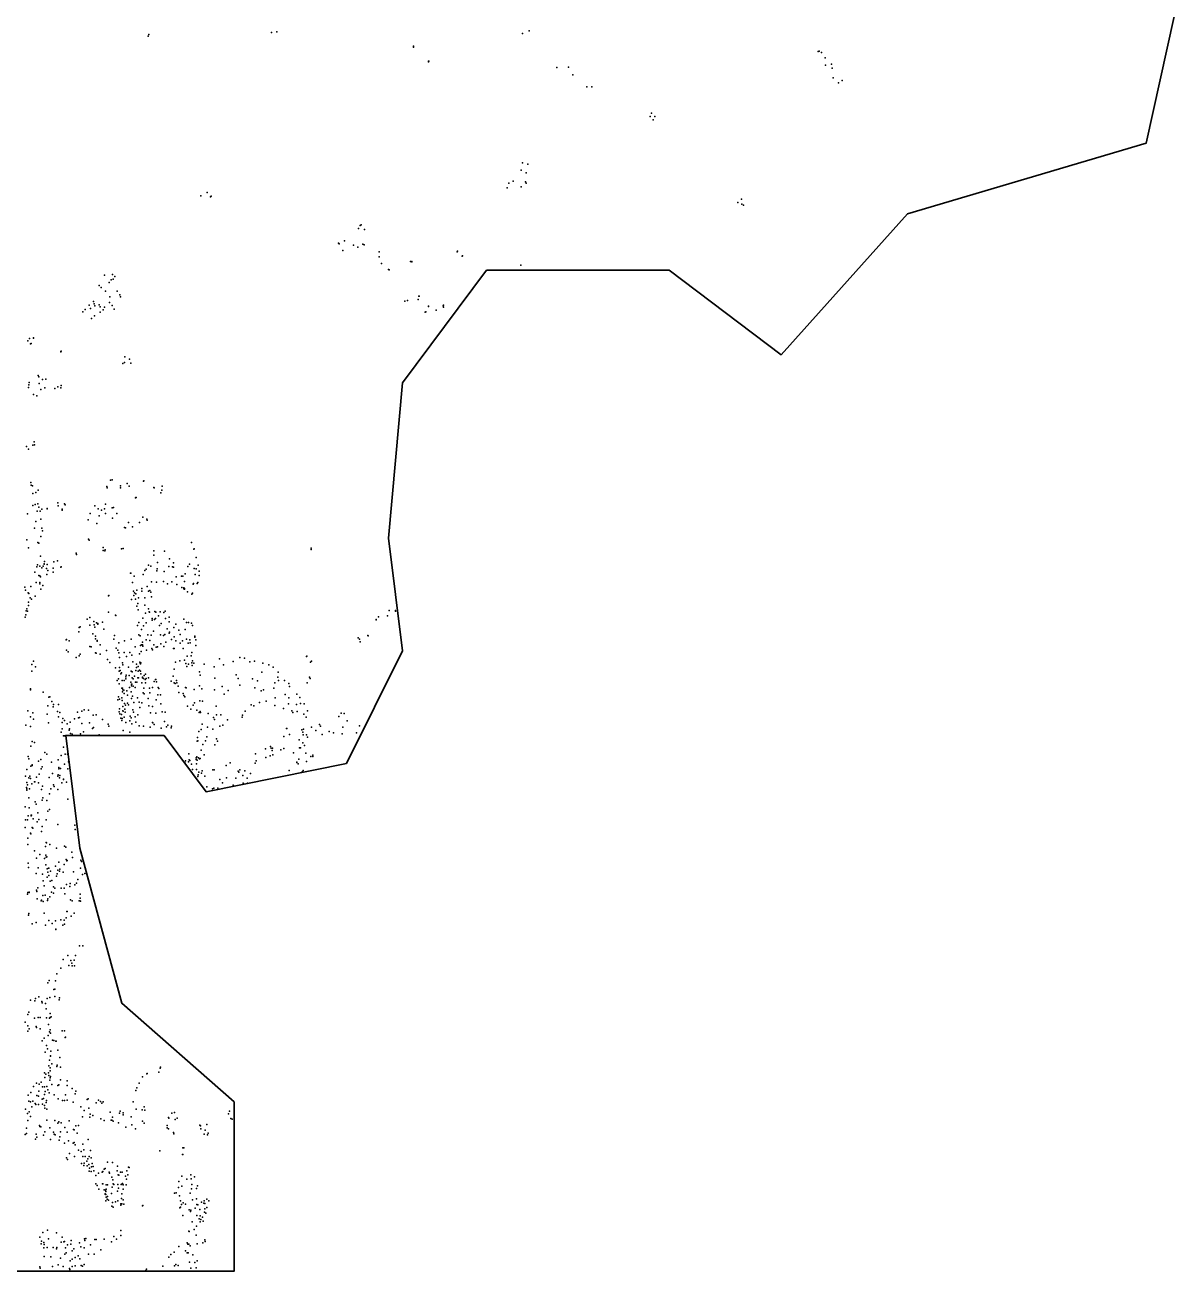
# Model space of a CAD drawing. Header units: millimetres. Extents: x -60275265 to 22802890, y -38578442 to 24337084.
# Drawn here: x 12416122 to 22802890, y -15644525 to -4381804 of the extents above; entities that cross this region are included whole.
import ezdxf

# ---------------------------------------------------------------- set-up
doc = ezdxf.new("R2010")
doc.units = ezdxf.units.MM
doc.header["$MEASUREMENT"] = 0
doc.layers.add('Outline', color=7, linetype='Continuous', true_color=0x000000)
doc.layers.add('particles', color=7, linetype='Continuous', true_color=0x000000)

msp = doc.modelspace()

# ---------------------------------------------------------------- linework, layer by layer
at = {"layer": 'Outline', "color": 3, "lineweight": 35, "true_color": 0x00ff00}
msp.add_lwpolyline([(22802890, -4304960), (22549469, -5451582), (20393676, -6088610), (19252505, -7362737), (18237991, -6598475), (16589645, -6598475), (15828837, -7617580), (15702178, -9019048), (15828837, -10038389), (15321604, -11057718), (14053727, -11312563), (13673211, -10803156), (12785450, -10803156), (12912625, -11822204), (13292918, -13223729), (14307431, -14115719), (14307431, -15644525), (13039331, -15644525), (11771230, -15644525)], dxfattribs=at)
at = {"layer": 'particles', "color": 93, "true_color": 0x67d435}
for p in [(13528622, -4482304), (13528622, -4483304), (13536622, -4468304), (14644622, -4449304), (14693622, -4444304), (16914622, -4459304), (16914622, -4459304), (16974622, -4434304), (16974622, -4434304), (15927622, -4573304), (15928622, -4573304), (15928622, -4582304), (16062622, -4716304), (16064622, -4709304), (16065622, -4710304), (19586622, -4623304), (19593622, -4618304), (19616622, -4631304), (19649622, -4679304), (17223622, -4767304), (17328622, -4764304), (17368622, -4832304), (19653622, -4745304), (19706622, -4735304), (19711622, -4772304), (17495622, -4942304), (17541622, -4942304), (19721622, -4860304), (19770622, -4906304), (19802622, -4885304), (18080622, -5180304), (18068622, -5209304), (18094622, -5239304), (18108622, -5209304), (16914622, -5627304), (16900622, -5695304), (16946622, -5717304), (16961622, -5640304), (16774622, -5853304), (16790622, -5811304), (16829622, -5794304), (16900622, -5846304), (16941622, -5801304), (16945622, -5813304), (14005622, -5925304), (14062622, -5895304), (14092622, -5936304), (14100622, -5928304), (18893622, -5956304), (18859622, -5985304), (18895622, -6001304), (18910622, -6010304), (15455622, -6188304), (15432622, -6221304), (15447622, -6195304), (15485622, -6230304), (15249622, -6354304), (15257622, -6359304), (15303622, -6333304), (15386622, -6371304), (15426622, -6391304), (15469622, -6362304), (15482622, -6370304), (15289622, -6421304), (15616622, -6433304), (15618622, -6476304), (15901622, -6519304), (15912622, -6521304), (15912622, -6522304), (16321622, -6432304), (16325622, -6426304), (16369622, -6471304), (16372622, -6467304), (13134622, -6643304), (13206622, -6636304), (15638622, -6539304), (15702622, -6591304), (15709622, -6596304), (16897622, -6552304), (13088622, -6737304), (13104622, -6754304), (13177622, -6709304), (13196622, -6685304), (13196622, -6686304), (13213622, -6680304), (13227622, -6656304), (13143622, -6789304), (13183622, -6840304), (13249622, -6788304), (13272622, -6820304), (13278622, -6838304), (15971622, -6862304), (15977622, -6834304), (15979622, -6834304), (12939622, -6976304), (12959622, -6953304), (12996622, -6915304), (13009622, -6944304), (13034622, -6880304), (13040622, -6901304), (13046622, -6919304), (13086622, -6910304), (13095622, -6928304), (13097622, -6979304), (13123622, -6958304), (13136622, -6933304), (13179622, -6891304), (13204622, -6916304), (13223622, -6949304), (15849622, -6878304), (15849622, -6879304), (15873622, -6871304), (16034622, -6977304), (16040622, -6974304), (16063622, -6923304), (16063622, -6926304), (16133622, -6961304), (16197622, -6920304), (16198622, -6914304), (16199622, -6933304), (13017622, -7034304), (13044622, -7011304), (12443622, -7238304), (12456622, -7216304), (12465622, -7264304), (12471622, -7261304), (12492622, -7212304), (12494622, -7211304), (12739622, -7336304), (12740622, -7333304), (12744622, -7331304), (13319622, -7380304), (13362622, -7402304), (13299622, -7441304), (13317622, -7434304), (13372622, -7439304), (12448622, -7658304), (12452622, -7634304), (12453622, -7614304), (12534622, -7551304), (12542622, -7562304), (12543622, -7623304), (12573622, -7587304), (12606622, -7583304), (12714622, -7651304), (12714622, -7651304), (12744622, -7641304), (12493622, -7723304), (12523622, -7735304), (12559622, -7677304), (12596622, -7661304), (12685622, -7667304), (12739622, -7661304), (12430622, -8191304), (12449622, -8216304), (12486622, -8179304), (12498622, -8151304), (12502622, -8178304), (12468622, -8517304), (12472622, -8542304), (12484622, -8546304), (13155622, -8552304), (13188622, -8497304), (13205622, -8494304), (13279622, -8546304), (13339622, -8526304), (13357622, -8550304), (13488622, -8505304), (13489622, -8503304), (13489622, -8503304), (13656622, -8550304), (12486622, -8616304), (12514622, -8607304), (12534622, -8585304), (13160622, -8564304), (13280622, -8565304), (13414622, -8656304), (13417622, -8652304), (13420622, -8652304), (13581622, -8563304), (13585622, -8564304), (13644622, -8610304), (13653622, -8586304), (12486622, -8726304), (12509622, -8716304), (12527622, -8775304), (12533622, -8709304), (12540622, -8740304), (12552622, -8775304), (12567622, -8758304), (12618622, -8753304), (12618622, -8756304), (12712622, -8701304), (12715622, -8728304), (12751622, -8757304), (12751622, -8768304), (12753622, -8759304), (12773622, -8711304), (12779622, -8719304), (13047622, -8729304), (13078622, -8756304), (13109622, -8768304), (13136622, -8755304), (13144622, -8714304), (13205622, -8747304), (13215622, -8743304), (12439622, -8799304), (12513622, -8870304), (12560622, -8847304), (12987622, -8854304), (13004622, -8797304), (13066622, -8887304), (13088622, -8819304), (13143622, -8797304), (13207622, -8839304), (13245622, -8797304), (13353622, -8878304), (13450622, -8880304), (13481622, -8829304), (13518622, -8847304), (13521622, -8856304), (12502622, -8930304), (12560622, -9006304), (12567622, -8929304), (12575622, -8955304), (13317622, -8923304), (13326622, -8927304), (13388622, -8917304), (12434622, -9035304), (12449622, -9107304), (12532622, -9060304), (12542622, -9065304), (12991622, -9030304), (12995622, -9037304), (12995622, -9037304), (13124622, -9106304), (13288622, -9118304), (13304622, -9115304), (13304622, -9115304), (13920622, -9060304), (13921622, -9059304), (13943622, -9120304), (13945622, -9118304), (15002622, -9110304), (15003622, -9110304), (15004622, -9122304), (12555622, -9184304), (12592622, -9230304), (12677622, -9234304), (12709622, -9225304), (12880622, -9157304), (12881622, -9168304), (12881622, -9168304), (13123622, -9131304), (13139622, -9134304), (13140622, -9125304), (13580622, -9173304), (13581622, -9134304), (13678622, -9137304), (13723622, -9206304), (13963622, -9195304), (12506622, -9326304), (12524622, -9279304), (12530622, -9262304), (12551622, -9272304), (12567622, -9289304), (12580622, -9273304), (12589622, -9251304), (12589622, -9255304), (12612622, -9295304), (12618622, -9259304), (12623622, -9311304), (12670622, -9326304), (12672622, -9291304), (12740622, -9282304), (12744622, -9278304), (13371622, -9338304), (13372622, -9338304), (13498622, -9311304), (13511622, -9301304), (13532622, -9263304), (13553622, -9273304), (13607622, -9316304), (13610622, -9297304), (13615622, -9239304), (13674622, -9322304), (13716622, -9275304), (13748622, -9280304), (13757622, -9282304), (13758622, -9244304), (13864622, -9344304), (13889622, -9275304), (13903622, -9256304), (13946622, -9294304), (13964622, -9297304), (13982622, -9263304), (13991622, -9319304), (12468622, -9456304), (12517622, -9420304), (12540622, -9357304), (12549622, -9433304), (12550622, -9361304), (12550622, -9422304), (12555622, -9371304), (12576622, -9448304), (12614622, -9350304), (13388622, -9420304), (13403622, -9364304), (13485622, -9350304), (13520622, -9456304), (13559622, -9416304), (13605622, -9417304), (13669622, -9411304), (13703622, -9432304), (13742622, -9415304), (13782622, -9371304), (13790622, -9439304), (13832622, -9363304), (13844622, -9363304), (13857622, -9412304), (13935622, -9436304), (13939622, -9429304), (13953622, -9349304), (13972622, -9429304), (13977622, -9421304), (13990622, -9357304), (12416622, -9462304), (12421622, -9491304), (12446622, -9513304), (12450622, -9520304), (12463622, -9560304), (12474622, -9572304), (12507622, -9543304), (12560622, -9482304), (13172622, -9540304), (13174622, -9537304), (13397622, -9499304), (13400622, -9538304), (13407622, -9515304), (13416622, -9573304), (13418622, -9523304), (13428622, -9491304), (13443622, -9559304), (13471622, -9474304), (13472622, -9500304), (13499622, -9560304), (13532622, -9500304), (13546622, -9493304), (13554622, -9507304), (13560622, -9551304), (13833622, -9465304), (13851622, -9468304), (13852622, -9478304), (13858622, -9481304), (13859622, -9475304), (13886622, -9506304), (13924622, -9525304), (13930622, -9517304), (12427622, -9678304), (12433622, -9659304), (12438622, -9679304), (12447622, -9628304), (12448622, -9598304), (13379622, -9576304), (13426622, -9634304), (13436622, -9610304), (13439622, -9667304), (13500622, -9625304), (13531622, -9659304), (13539622, -9685304), (13591622, -9684304), (13684622, -9679304), (15707622, -9675304), (15765622, -9674304), (15765622, -9681304), (12418622, -9735304), (12423622, -9712304), (12978622, -9752304), (13002622, -9736304), (13037622, -9772304), (13062622, -9785304), (13074622, -9792304), (13074622, -9796304), (13117622, -9780304), (13172622, -9689304), (13234622, -9715304), (13234622, -9715304), (13236622, -9719304), (13444622, -9781304), (13482622, -9743304), (13506622, -9699304), (13511622, -9786304), (13542622, -9690304), (13566622, -9760304), (13567622, -9745304), (13586622, -9755304), (13597622, -9746304), (13597622, -9746304), (13600622, -9689304), (13623622, -9722304), (13637622, -9686304), (13648622, -9792304), (13672622, -9691304), (13687622, -9745304), (13719622, -9735304), (13719622, -9775304), (13779622, -9798304), (13853622, -9753304), (13876622, -9782304), (13894622, -9783304), (13920622, -9787304), (15589622, -9756304), (15590622, -9758304), (15610622, -9732304), (15692622, -9721304), (12902622, -9866304), (12905622, -9828304), (12915622, -9822304), (13001622, -9805304), (13028622, -9886304), (13042622, -9802304), (13047622, -9825304), (13054622, -9906304), (13129622, -9844304), (13224622, -9899304), (13434622, -9810304), (13445622, -9893304), (13458622, -9902304), (13469622, -9845304), (13488622, -9812304), (13525622, -9893304), (13557622, -9897304), (13577622, -9862304), (13633622, -9809304), (13642622, -9893304), (13667622, -9901304), (13681622, -9892304), (13701622, -9841304), (13719622, -9878304), (13722622, -9870304), (13762622, -9828304), (13806622, -9851304), (13820622, -9890304), (13863622, -9845304), (13930622, -9809304), (13950622, -9907304), (15515622, -9901304), (15517622, -9902304), (12787622, -9939304), (12791622, -9935304), (12816622, -9948304), (13003622, -10000304), (13013622, -10002304), (13054622, -9929304), (13067622, -9944304), (13067622, -9952304), (13097622, -9985304), (13218622, -9934304), (13218622, -9934304), (13240622, -10015304), (13263622, -9967304), (13317622, -9947304), (13377622, -9934304), (13412622, -10002304), (13461622, -9991304), (13468622, -9985304), (13477622, -9961304), (13478622, -9985304), (13480622, -9995304), (13512622, -9938304), (13544622, -9946304), (13563622, -10016304), (13580622, -9984304), (13602622, -10006304), (13615622, -10001304), (13645622, -9975304), (13671622, -9998304), (13689622, -9959304), (13739622, -9937304), (13757622, -10018304), (13763622, -9913304), (13764622, -10017304), (13779622, -9947304), (13820622, -9970304), (13839622, -9948304), (13847622, -10016304), (13877622, -9932304), (13892622, -9970304), (13906622, -9938304), (13910622, -9966304), (13951622, -9916304), (13960622, -9989304), (13961622, -9938304), (15428622, -9920304), (15441622, -9933304), (15446622, -9956304), (12492622, -10132304), (12792622, -10032304), (12805622, -10047304), (12878622, -10100304), (12907622, -10085304), (12915622, -10068304), (13053622, -10057304), (13060622, -10060304), (13095622, -10068304), (13096622, -10068304), (13152622, -10035304), (13162622, -10118304), (13255622, -10033304), (13263622, -10058304), (13269622, -10098304), (13312622, -10054304), (13333622, -10090304), (13363622, -10054304), (13383622, -10078304), (13450622, -10066304), (13466622, -10045304), (13513622, -10032304), (13570622, -10028304), (13817622, -10128304), (13858622, -10124304), (13882622, -10088304), (13919622, -10084304), (13923622, -10053304), (13929622, -10128304), (14173622, -10111304), (14299622, -10134304), (14357622, -10100304), (14401622, -10104304), (14491622, -10131304), (14960622, -10091304), (14965622, -10087304), (15007622, -10132304), (12477622, -10222304), (12478622, -10161304), (12511622, -10184304), (13184622, -10144304), (13233622, -10191304), (13266622, -10221304), (13271622, -10190304), (13277622, -10216304), (13283622, -10245304), (13288622, -10236304), (13296622, -10148304), (13300622, -10165304), (13353622, -10185304), (13376622, -10221304), (13386622, -10227304), (13390622, -10138304), (13418622, -10215304), (13423622, -10190304), (13425622, -10158304), (13438622, -10223304), (13440622, -10180304), (13450622, -10212304), (13454622, -10142304), (13457622, -10149304), (13459622, -10156304), (13461622, -10221304), (13463622, -10147304), (13464622, -10246304), (13765622, -10204304), (13778622, -10140304), (13871622, -10153304), (13880622, -10179304), (13895622, -10158304), (13925622, -10146304), (13927622, -10172304), (13941622, -10149304), (13993622, -10228304), (14035622, -10160304), (14126622, -10184304), (14210622, -10166304), (14448622, -10137304), (14557622, -10230304), (14565622, -10151304), (14619622, -10164304), (14660622, -10185304), (14703622, -10231304), (14997622, -10141304), (13248622, -10307304), (13260622, -10291304), (13266622, -10336304), (13293622, -10306304), (13312622, -10306304), (13327622, -10291304), (13328622, -10272304), (13331622, -10257304), (13357622, -10260304), (13374622, -10321304), (13378622, -10355304), (13379622, -10339304), (13382622, -10340304), (13384622, -10284304), (13393622, -10292304), (13394622, -10357304), (13407622, -10266304), (13416622, -10321304), (13426622, -10321304), (13436622, -10284304), (13441622, -10284304), (13471622, -10329304), (13478622, -10277304), (13479622, -10284304), (13486622, -10288304), (13493622, -10260304), (13502622, -10298304), (13504622, -10250304), (13505622, -10328304), (13510622, -10289304), (13533622, -10284304), (13585622, -10316304), (13597622, -10299304), (13598622, -10297304), (13604622, -10319304), (13737622, -10312304), (13756622, -10267304), (13765622, -10327304), (13773622, -10335304), (13773622, -10335304), (13786622, -10308304), (13790622, -10327304), (13800622, -10358304), (13992622, -10356304), (13999622, -10259304), (14131622, -10285304), (14326622, -10254304), (14342622, -10290304), (14359622, -10350304), (14473622, -10293304), (14518622, -10309304), (14675622, -10328304), (14700622, -10275304), (14707622, -10308304), (14762622, -10306304), (14801622, -10334304), (14808622, -10360304), (14967622, -10327304), (14987622, -10276304), (14993622, -10288304), (12466622, -10383304), (12466622, -10392304), (12579622, -10412304), (12632622, -10458304), (12640622, -10455304), (13262622, -10455304), (13290622, -10464304), (13291622, -10376304), (13295622, -10375304), (13296622, -10408304), (13298622, -10375304), (13299622, -10392304), (13310622, -10395304), (13314622, -10423304), (13336622, -10399304), (13343622, -10438304), (13361622, -10371304), (13377622, -10408304), (13379622, -10470304), (13389622, -10448304), (13412622, -10370304), (13433622, -10462304), (13483622, -10417304), (13489622, -10377304), (13493622, -10428304), (13529622, -10468304), (13541622, -10377304), (13546622, -10417304), (13570622, -10369304), (13616622, -10436304), (13621622, -10370304), (13625622, -10379304), (13641622, -10436304), (13806622, -10415304), (13845622, -10425304), (13851622, -10442304), (13862622, -10454304), (13866622, -10371304), (13874622, -10373304), (13944622, -10387304), (14016622, -10382304), (14130622, -10391304), (14199622, -10362304), (14216622, -10430304), (14254622, -10398304), (14495622, -10372304), (14550622, -10400304), (14571622, -10392304), (14664622, -10376304), (14677622, -10462304), (14768622, -10434304), (14801622, -10463304), (14873622, -10431304), (14900622, -10461304), (12441622, -10580304), (12622622, -10536304), (12659622, -10496304), (12671622, -10544304), (12675622, -10523304), (12718622, -10525304), (12931622, -10583304), (12950622, -10572304), (12989622, -10575304), (13256622, -10481304), (13269622, -10476304), (13269622, -10562304), (13293622, -10487304), (13300622, -10542304), (13301622, -10580304), (13305622, -10583304), (13316622, -10515304), (13319622, -10566304), (13325622, -10530304), (13344622, -10511304), (13351622, -10527304), (13392622, -10572304), (13400622, -10505304), (13447622, -10503304), (13454622, -10551304), (13473622, -10509304), (13534622, -10537304), (13568622, -10543304), (13601622, -10480304), (13644622, -10518304), (13886622, -10540304), (13914622, -10565304), (13936622, -10530304), (13948622, -10507304), (13970622, -10575304), (13995622, -10490304), (14000622, -10586304), (14022622, -10492304), (14145622, -10540304), (14405622, -10585304), (14459622, -10526304), (14484622, -10537304), (14536622, -10506304), (14597622, -10494304), (14673622, -10532304), (14754622, -10559304), (14797622, -10517304), (14828622, -10582304), (14871622, -10525304), (14876622, -10586304), (14906622, -10514304), (14907622, -10514304), (14939622, -10516304), (14971622, -10582304), (12467622, -10635304), (12487622, -10600304), (12493622, -10656304), (12618622, -10612304), (12629622, -10688304), (12710622, -10588304), (12718622, -10636304), (12732622, -10597304), (12751622, -10685304), (12758622, -10649304), (12773622, -10667304), (12798622, -10697304), (12824622, -10682304), (12863622, -10653304), (12891622, -10592304), (12899622, -10645304), (12909622, -10640304), (12930622, -10695304), (13000622, -10688304), (13032622, -10621304), (13058622, -10618304), (13118622, -10658304), (13266622, -10590304), (13273622, -10607304), (13282622, -10648304), (13288622, -10615304), (13292622, -10669304), (13293622, -10650304), (13312622, -10637304), (13323622, -10594304), (13329622, -10685304), (13365622, -10670304), (13367622, -10630304), (13377622, -10643304), (13382622, -10697304), (13396622, -10594304), (13412622, -10636304), (13418622, -10684304), (13437622, -10616304), (13552622, -10599304), (13570622, -10687304), (13573622, -10688304), (13600622, -10601304), (13655622, -10589304), (13676622, -10676304), (13684622, -10592304), (13990622, -10595304), (14002622, -10597304), (14071622, -10604304), (14120622, -10642304), (14128622, -10658304), (14146622, -10618304), (14187622, -10616304), (14247622, -10662304), (14379622, -10637304), (14382622, -10619304), (14838622, -10596304), (14935622, -10612304), (14959622, -10639304), (15253622, -10631304), (15273622, -10603304), (15302622, -10605304), (15327622, -10670304), (12425622, -10709304), (12465622, -10721304), (12742622, -10774304), (12751622, -10744304), (12763622, -10807304), (12772622, -10808304), (12816622, -10755304), (12819622, -10742304), (12826622, -10785304), (12827622, -10785304), (12844622, -10792304), (12917622, -10789304), (12944622, -10770304), (13027622, -10741304), (13036622, -10732304), (13086622, -10797304), (13169622, -10702304), (13173622, -10719304), (13304622, -10759304), (13363622, -10773304), (13364622, -10775304), (13449622, -10716304), (13488622, -10720304), (13548622, -10729304), (13584622, -10705304), (13646622, -10737304), (13696622, -10725304), (13706622, -10709304), (13736622, -10735304), (13740622, -10719304), (13988622, -10769304), (14008622, -10749304), (14017622, -10702304), (14067622, -10728304), (14114622, -10746304), (14178622, -10720304), (14203622, -10711304), (14779622, -10740304), (14784622, -10741304), (14807622, -10794304), (14918622, -10753304), (14927622, -10774304), (14931622, -10799304), (14934622, -10746304), (14962622, -10797304), (15007622, -10728304), (15046622, -10757304), (15077622, -10705304), (15088622, -10720304), (15102622, -10794304), (15164622, -10768304), (15205622, -10780304), (15284622, -10790304), (15289622, -10729304), (15412622, -10780304), (15439622, -10716304), (12470622, -10899304), (12482622, -10858304), (12502622, -10868304), (12765622, -10908304), (13971622, -10854304), (13975622, -10823304), (13979622, -10851304), (14025622, -10884304), (14049622, -10853304), (14060622, -10817304), (14132622, -10887304), (14147622, -10833304), (14156622, -10854304), (14634622, -10902304), (14641622, -10918304), (14652622, -10919304), (14756622, -10920304), (14757622, -10812304), (14894622, -10844304), (14897622, -10916304), (14905622, -10915304), (14928622, -10869304), (14943622, -10893304), (14969622, -10818304), (12445622, -10993304), (12450622, -11015304), (12538622, -11036304), (12559622, -11022304), (12595622, -10958304), (12613622, -10973304), (12717622, -11025304), (12744622, -10983304), (12778622, -10971304), (12799622, -10973304), (13867622, -11034304), (13897622, -10968304), (13900622, -11024304), (13905622, -11031304), (13963622, -11006304), (13963622, -11020304), (13967622, -11003304), (13969622, -10998304), (13971622, -11028304), (13985622, -11005304), (13992622, -11015304), (13998622, -11012304), (14010622, -10936304), (14037622, -10977304), (14500622, -10968304), (14507622, -11034304), (14589622, -10925304), (14593622, -11004304), (14631622, -10988304), (14649622, -10938304), (14657622, -10979304), (14730622, -10934304), (14844622, -10960304), (14892622, -11019304), (14956622, -10962304), (15000622, -10994304), (15018622, -10980304), (15019622, -10994304), (12432622, -11112304), (12468622, -11082304), (12480622, -11075304), (12481622, -11068304), (12561622, -11104304), (12570622, -11086304), (12570622, -11086304), (12657622, -11046304), (12666622, -11148304), (12722622, -11093304), (12722622, -11105304), (12737622, -11103304), (12772622, -11062304), (12802622, -11104304), (12809622, -11041304), (13861622, -11048304), (13895622, -11042304), (13922622, -11062304), (13929622, -11112304), (13965622, -11111304), (13967622, -11059304), (13986622, -11136304), (14013622, -11145304), (14019622, -11122304), (14115622, -11113304), (14125622, -11113304), (14234622, -11074304), (14272622, -11052304), (14342622, -11125304), (14348622, -11136304), (14359622, -11114304), (14403622, -11124304), (14454622, -11147304), (14498622, -11055304), (14805622, -11121304), (14873622, -11048304), (14874622, -11044304), (14886622, -11060304), (14920622, -11132304), (14931622, -11120304), (14961622, -11039304), (12421622, -11170304), (12433622, -11227304), (12440622, -11251304), (12452622, -11187304), (12459622, -11170304), (12466622, -11193304), (12477622, -11241304), (12501622, -11221304), (12504622, -11221304), (12520622, -11179304), (12539622, -11230304), (12544622, -11152304), (12574622, -11262304), (12636622, -11182304), (12675622, -11249304), (12712622, -11170304), (12715622, -11160304), (12727622, -11186304), (12731622, -11165304), (12748622, -11231304), (12763622, -11197304), (12764622, -11200304), (12791622, -11226304), (13979622, -11174304), (13982622, -11160304), (14041622, -11171304), (14176622, -11202304), (14200622, -11231304), (14237622, -11185304), (14298622, -11252304), (14321622, -11189304), (14385622, -11164304), (14389622, -11234304), (14424622, -11188304), (14426622, -11235304), (12429622, -11274304), (12432622, -11286304), (12432622, -11298304), (12450622, -11366304), (12457622, -11285304), (12564622, -11291304), (12577622, -11368304), (12639622, -11330304), (12650622, -11286304), (12681622, -11265304), (12713622, -11293304), (14059622, -11269304), (14112622, -11286304), (14122622, -11279304), (14159622, -11279304), (12418622, -11447304), (12454622, -11458304), (12509622, -11402304), (12518622, -11425304), (12570622, -11387304), (12613622, -11390304), (12622622, -11487304), (12637622, -11474304), (12802622, -11379304), (12420622, -11567304), (12438622, -11566304), (12445622, -11529304), (12471622, -11524304), (12472622, -11531304), (12474622, -11525304), (12491622, -11557304), (12527622, -11584304), (12531622, -11503304), (12540622, -11563304), (12609622, -11565304), (12419622, -11636304), (12467622, -11687304), (12468622, -11691304), (12480622, -11635304), (12488622, -11642304), (12564622, -11670304), (12571622, -11626304), (12712622, -11608304), (12868622, -11614304), (12870622, -11652304), (12441622, -11733304), (12441622, -11789304), (12602622, -11806304), (12609622, -11771304), (12611622, -11774304), (12640622, -11789304), (12701622, -11822304), (12773622, -11804304), (12785622, -11812304), (12501622, -11846304), (12521622, -11911304), (12550622, -11878304), (12593622, -11915304), (12605622, -11886304), (12607622, -11903304), (12613622, -11899304), (12788622, -11923304), (12793622, -11937304), (12797622, -11933304), (12840622, -11857304), (12845622, -11906304), (12920622, -11929304), (12444622, -11957304), (12448622, -11996304), (12518622, -12050304), (12536622, -11999304), (12606622, -11972304), (12618622, -12010304), (12622622, -12039304), (12630622, -12002304), (12631622, -12004304), (12647622, -12031304), (12692622, -11986304), (12712622, -12020304), (12722622, -11947304), (12727622, -12030304), (12730622, -12013304), (12762622, -12039304), (12770622, -11971304), (12856622, -12035304), (12917622, -12004304), (12926622, -11942304), (12574622, -12057304), (12581622, -12117304), (12589622, -12162304), (12618622, -12084304), (12632622, -12070304), (12644622, -12121304), (12659622, -12114304), (12701622, -12076304), (12706622, -12053304), (12791622, -12150304), (12823622, -12142304), (12868622, -12154304), (12881622, -12137304), (12895622, -12104304), (12936622, -12061304), (12958622, -12052304), (12439622, -12239304), (12441622, -12222304), (12454622, -12221304), (12455622, -12223304), (12520622, -12201304), (12524622, -12213304), (12531622, -12181304), (12577622, -12250304), (12598622, -12246304), (12642622, -12261304), (12656622, -12221304), (12674622, -12228304), (12675622, -12171304), (12685622, -12182304), (12744622, -12182304), (12769622, -12183304), (12777622, -12235304), (12821622, -12169304), (12916622, -12238304), (12916622, -12275304), (12525622, -12279304), (12561622, -12298304), (12565622, -12292304), (12565622, -12294304), (12579622, -12304304), (12621622, -12296304), (12622622, -12281304), (12827622, -12290304), (12843622, -12299304), (12906622, -12299304), (12913622, -12298304), (12919622, -12301304), (12448622, -12427304), (12451622, -12411304), (12517622, -12495304), (12590622, -12410304), (12633622, -12476304), (12692622, -12479304), (12740622, -12471304), (12771622, -12472304), (12789622, -12453304), (12789622, -12453304), (12794622, -12394304), (12796622, -12394304), (12832622, -12436304), (12861622, -12409304), (12482622, -12506304), (12600622, -12518304), (12663622, -12503304), (12663622, -12503304), (12694622, -12555304), (12694622, -12555304), (12694622, -12558304), (12758622, -12519304), (12774622, -12510304), (12909622, -12706304), (12940622, -12706304), (12940622, -12706304), (12762622, -12829304), (12804622, -12791304), (12831622, -12837304), (12860622, -12833304), (12873622, -12791304), (12739622, -12907304), (12813622, -12882304), (12841622, -12861304), (12843622, -12885304), (12865622, -12886304), (12622622, -13039304), (12635622, -13017304), (12691622, -13022304), (12704622, -12959304), (12540622, -13166304), (12642622, -13171304), (12677622, -13098304), (12687622, -13097304), (12687622, -13163304), (12728622, -13176304), (12467622, -13197304), (12505622, -13201304), (12510622, -13181304), (12569622, -13209304), (12571622, -13221304), (12601622, -13226304), (12609622, -13275304), (12616622, -13180304), (12726622, -13193304), (12418622, -13395304), (12441622, -13325304), (12450622, -13303304), (12501622, -13359304), (12535622, -13352304), (12553622, -13352304), (12610622, -13354304), (12637622, -13358304), (12644622, -13316304), (12644622, -13353304), (12654622, -13346304), (12441622, -13429304), (12443622, -13477304), (12454622, -13455304), (12517622, -13435304), (12521622, -13444304), (12552622, -13454304), (12629622, -13416304), (12638622, -13481304), (12644622, -13463304), (12646622, -13494304), (12751622, -13473304), (12774622, -13473304), (12572622, -13564304), (12590622, -13538304), (12611622, -13605304), (12625622, -13516304), (12664622, -13557304), (12677622, -13561304), (12696622, -13565304), (12699622, -13567304), (12780622, -13534304), (12783622, -13530304), (12598622, -13665304), (12619622, -13635304), (12637622, -13739304), (12646622, -13700304), (12647622, -13702304), (12651622, -13658304), (12712622, -13647304), (12730622, -13714304), (12631622, -13789304), (12643622, -13808304), (12644622, -13833304), (12659622, -13771304), (12703622, -13795304), (12706622, -13782304), (12736622, -13802304), (13625622, -13845304), (13639622, -13810304), (13641622, -13802304), (12521622, -13945304), (12545622, -13954304), (12562622, -13938304), (12592622, -13853304), (12595622, -13894304), (12604622, -13865304), (12629622, -13854304), (12632622, -13878304), (12640622, -13920304), (12645622, -13898304), (12646622, -13886304), (12658622, -13957304), (12721622, -13962304), (12737622, -13916304), (12797622, -13926304), (13447622, -13946304), (13479622, -13890304), (13518622, -13861304), (13520622, -13860304), (12446622, -14055304), (12468622, -14030304), (12493622, -13976304), (12523622, -14056304), (12539622, -14063304), (12541622, -14018304), (12574622, -13978304), (12591622, -13978304), (12591622, -14048304), (12597622, -14021304), (12613622, -13975304), (12622622, -14007304), (12634622, -14033304), (12680622, -14052304), (12713622, -13966304), (12783622, -14051304), (12797622, -13968304), (12842622, -13993304), (12871622, -14042304), (12876622, -14019304), (13419622, -14013304), (13427622, -13987304), (12420622, -14180304), (12450622, -14109304), (12465622, -14114304), (12478622, -14159304), (12486622, -14108304), (12509622, -14131304), (12513622, -14138304), (12537622, -14140304), (12570622, -14089304), (12575622, -14137304), (12584622, -14085304), (12592622, -14148304), (12594622, -14173304), (12607622, -14122304), (12610622, -14102304), (12613622, -14180304), (12716622, -14087304), (12756622, -14104304), (12773622, -14104304), (12796622, -14101304), (12851622, -14119304), (12921622, -14159304), (12979622, -14095304), (12986622, -14087304), (12992622, -14172304), (13058622, -14124304), (13081622, -14101304), (13100622, -14113304), (13111622, -14126304), (13122622, -14116304), (13395622, -14116304), (13420622, -14181304), (13476622, -14188304), (13493622, -14161304), (12439622, -14220304), (12441622, -14282304), (12453622, -14204304), (12465622, -14248304), (12613622, -14280304), (12685622, -14284304), (12723622, -14296304), (12815622, -14286304), (12935622, -14251304), (12950622, -14193304), (13001622, -14253304), (13005622, -14227304), (13030622, -14238304), (13103622, -14268304), (13133622, -14284304), (13185622, -14209304), (13196622, -14279304), (13200622, -14281304), (13206622, -14254304), (13213622, -14288304), (13270622, -14218304), (13271622, -14218304), (13275622, -14200304), (13304622, -14214304), (13304622, -14232304), (13377622, -14251304), (13479622, -14290304), (13498622, -14191304), (13712622, -14256304), (13717622, -14261304), (13743622, -14218304), (13768622, -14210304), (13773622, -14275304), (13792622, -14263304), (14255622, -14222304), (14266622, -14198304), (14277622, -14265304), (14288622, -14271304), (12418622, -14411304), (12431622, -14354304), (12431622, -14401304), (12516622, -14408304), (12548622, -14329304), (12550622, -14339304), (12560622, -14341304), (12583622, -14415304), (12596622, -14385304), (12642622, -14350304), (12673622, -14388304), (12681622, -14406304), (12688622, -14412304), (12714622, -14307304), (12738622, -14387304), (12743622, -14304304), (12775622, -14348304), (12797622, -14390304), (12854622, -14364304), (12860622, -14369304), (12875622, -14333304), (12889622, -14397304), (12900622, -14327304), (13260622, -14304304), (13329622, -14344304), (13383622, -14322304), (13415622, -14360304), (13493622, -14308304), (13700622, -14328304), (13701622, -14350304), (13714622, -14358304), (13759622, -14392304), (13760622, -14403304), (13996622, -14325304), (14003622, -14333304), (14007622, -14358304), (14037622, -14406304), (14046622, -14371304), (14061622, -14320304), (14067622, -14414304), (14073622, -14397304), (12512622, -14451304), (12524622, -14433304), (12647622, -14455304), (12724622, -14461304), (12731622, -14431304), (12772622, -14488304), (12810622, -14468304), (12851622, -14487304), (12860622, -14482304), (12871622, -14504304), (12938622, -14497304), (12987622, -14455304), (12792622, -14621304), (12801622, -14635304), (12817622, -14583304), (12864622, -14609304), (12901622, -14551304), (12923622, -14564304), (12939622, -14610304), (12949622, -14547304), (12961622, -14608304), (12985622, -14630304), (12996622, -14609304), (13008622, -14554304), (13013622, -14620304), (13635622, -14557304), (13840622, -14590304), (13842622, -14591304), (13844622, -14529304), (13852622, -14531304), (12926622, -14673304), (12948622, -14690304), (12951622, -14668304), (12975622, -14650304), (12977622, -14693304), (12992622, -14682304), (12997622, -14740304), (12999622, -14715304), (13014622, -14744304), (13016622, -14701304), (13022622, -14671304), (13033622, -14698304), (13038622, -14739304), (13115622, -14749304), (13119622, -14745304), (13132622, -14723304), (13141622, -14717304), (13162622, -14661304), (13177622, -14750304), (13208622, -14663304), (13250622, -14737304), (13252622, -14696304), (13280622, -14751304), (13294622, -14750304), (13338622, -14739304), (13351622, -14704304), (13358622, -14708304), (13055622, -14857304), (13056622, -14781304), (13080622, -14759304), (13116622, -14855304), (13119622, -14857304), (13150622, -14866304), (13163622, -14866304), (13179622, -14758304), (13202622, -14796304), (13209622, -14819304), (13212622, -14857304), (13219622, -14862304), (13254622, -14861304), (13258622, -14773304), (13263622, -14776304), (13284622, -14862304), (13294622, -14857304), (13296622, -14854304), (13305622, -14865304), (13324622, -14786304), (13330622, -14864304), (13334622, -14813304), (13347622, -14775304), (13808622, -14836304), (13834622, -14786304), (13880622, -14813304), (13916622, -14774304), (13919622, -14811304), (13923622, -14863304), (13948622, -14791304), (13068622, -14870304), (13085622, -14903304), (13132622, -14910304), (13140622, -14947304), (13140622, -14948304), (13144622, -14912304), (13147622, -14925304), (13147622, -14952304), (13149622, -14903304), (13149622, -14975304), (13161622, -14971304), (13199622, -14944304), (13204622, -14885304), (13252622, -14923304), (13262622, -14896304), (13290622, -14945304), (13305622, -14903304), (13768622, -14941304), (13784622, -14936304), (13805622, -14889304), (13814622, -14963304), (13834622, -14877304), (13908622, -14941304), (13921622, -14902304), (13965622, -14898304), (13974622, -14875304), (13148622, -15009304), (13159622, -14995304), (13170622, -15002304), (13201622, -15058304), (13208622, -15023304), (13213622, -15068304), (13233622, -15017304), (13256622, -15010304), (13281622, -15048304), (13282622, -15036304), (13289622, -14988304), (13292622, -15036304), (13304622, -14999304), (13309622, -15038304), (13479622, -15054304), (13480622, -15053304), (13481622, -15052304), (13817622, -15074304), (13821622, -15010304), (13823622, -15066304), (13832622, -15042304), (13847622, -15026304), (13867622, -15038304), (13929622, -14999304), (13955622, -15076304), (13966622, -14991304), (13968622, -15041304), (13977622, -15045304), (13996622, -15087304), (14011622, -15020304), (14032622, -15029304), (14035622, -15009304), (14041622, -15034304), (14042622, -15081304), (14059622, -15069304), (14060622, -14994304), (14078622, -15010304), (13842622, -15143304), (13900622, -15092304), (13912622, -15106304), (13916622, -15093304), (13927622, -15198304), (13968622, -15141304), (13990622, -15173304), (13998622, -15144304), (14000622, -15199304), (14004622, -15179304), (14022622, -15158304), (14028622, -15192304), (14040622, -15113304), (14052622, -15122304), (12578622, -15297304), (12620622, -15275304), (12701622, -15300304), (13283622, -15277304), (13897622, -15284304), (13900622, -15286304), (13946622, -15268304), (13966622, -15237304), (12549622, -15337304), (12563622, -15397304), (12566622, -15375304), (12585622, -15387304), (12588622, -15404304), (12630622, -15352304), (12742622, -15383304), (12751622, -15337304), (12768622, -15379304), (12773622, -15376304), (12800622, -15406304), (12831622, -15402304), (12834622, -15367304), (12909622, -15388304), (12920622, -15425304), (12955622, -15352304), (12956622, -15369304), (12967622, -15351304), (13008622, -15407304), (13046622, -15358304), (13059622, -15358304), (13132622, -15355304), (13199622, -15379304), (13219622, -15332304), (13242622, -15355304), (13282622, -15322304), (13807622, -15422304), (13883622, -15390304), (13889622, -15400304), (13897622, -15402304), (13909622, -15415304), (13964622, -15319304), (13973622, -15397304), (14023622, -15389304), (14042622, -15362304), (14045622, -15378304), (12587622, -15433304), (12589622, -15512304), (12617622, -15431304), (12650622, -15515304), (12670622, -15430304), (12701622, -15443304), (12704622, -15431304), (12736622, -15528304), (12777622, -15492304), (12782622, -15433304), (12787622, -15480304), (12843622, -15460304), (12843622, -15537304), (12859622, -15442304), (12869622, -15522304), (12898622, -15506304), (12913622, -15535304), (12952622, -15433304), (12990622, -15490304), (13042622, -15490304), (13103622, -15452304), (13715622, -15517304), (13735622, -15494304), (13765622, -15473304), (13866622, -15461304), (13882622, -15478304), (13890622, -15480304), (13934622, -15496304), (12551622, -15607304), (12554622, -15619304), (12665622, -15603304), (12717622, -15588304), (12762622, -15603304), (12818622, -15620304), (12820622, -15631304), (12823622, -15552304), (12843622, -15604304), (12870622, -15596304), (12925622, -15595304), (12937622, -15601304), (12952622, -15584304), (13508622, -15639304), (13514622, -15627304), (13663622, -15601304), (13768622, -15597304), (13780622, -15584304), (13800622, -15594304), (13904622, -15563304), (13915622, -15617304), (13951622, -15568304), (13962622, -15615304), (13972622, -15552304)]:
    msp.add_point(p, dxfattribs=at)

doc.saveas('drawing.dxf')
